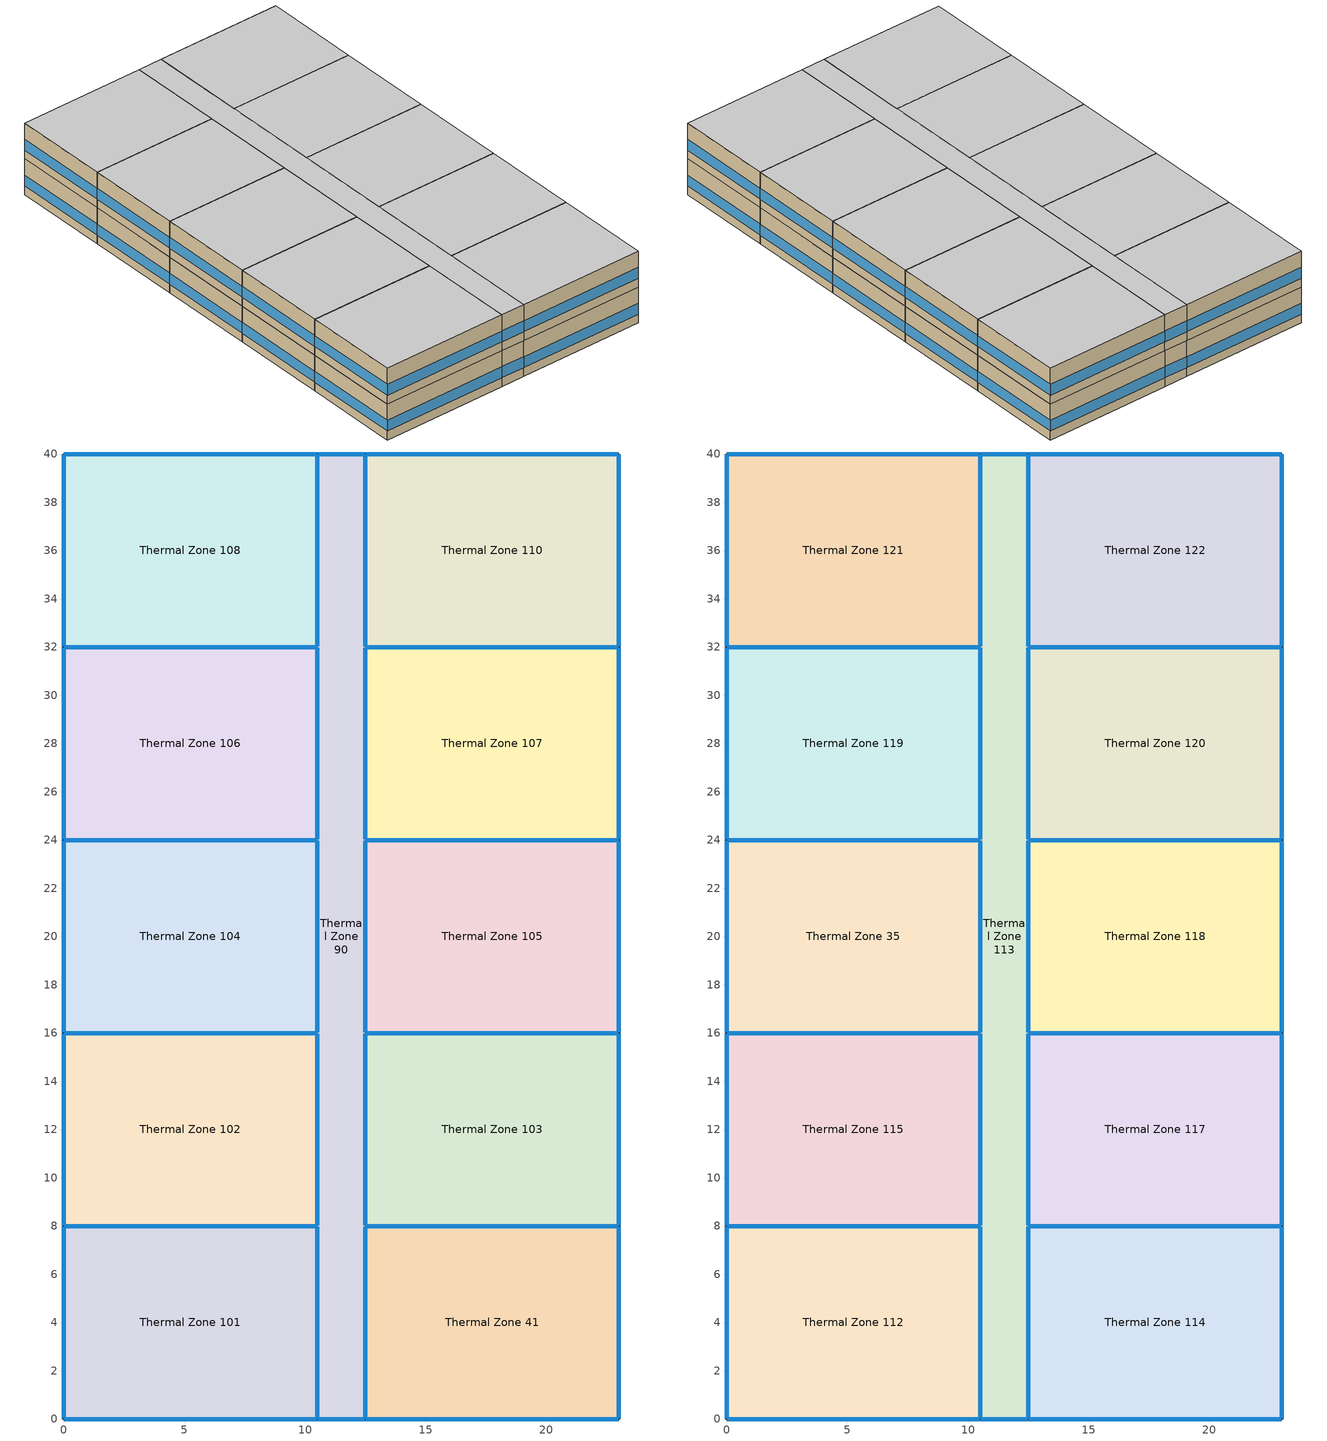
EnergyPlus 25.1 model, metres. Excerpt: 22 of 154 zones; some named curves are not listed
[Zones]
Thermal Zone 101
 floor to Thermal Zone 91 (Typical Interior Floor): 10.5,8 10.5,0 0,0 0,8 z24.4
 wall outside (Surface 595 c tbd): 0,0 10.5,0 z24.4:27.45
 wall outside (Surface 596 c tbd): 0,8 0,0 z24.4:27.45
 wall to Thermal Zone 90 (Typical Interior Wall): 10.5,0 10.5,8 z24.4:27.45
 wall to Thermal Zone 102 (Typical Interior Wall): 10.5,8 0,8 z24.4:27.45
 window inside (Typical Interior Window): 10.5,0.03 10.5,7.97 / 10.47,8 0.03,8 z25.16:26.08
 window (Customized Fenestration: u=3.08): 0.03,0 10.47,0 / 0,7.97 0,0.03 z25.16:26.08
Thermal Zone 102
 floor to Thermal Zone 94 (Typical Interior Floor): 10.5,16 10.5,8 0,8 0,16 z24.4
 wall outside (Surface 622 c tbd): 0,16 0,8 z24.4:27.45
 wall to Thermal Zone 90 (Typical Interior Wall): 10.5,8 10.5,16 z24.4:27.45
 wall to Thermal Zone 104 (Typical Interior Wall): 10.5,16 0,16 z24.4:27.45
 window inside (Typical Interior Window): 10.5,8.03 10.5,15.97 / 10.47,16 0.03,16 z25.16:26.08
 window (Customized Fenestration: u=3.08): 0,15.97 0,8.03 z25.16:26.08
Thermal Zone 103
 floor to Thermal Zone 28 (Typical Interior Floor): 23,16 23,8 12.5,8 12.5,16 z24.4
 wall outside (Surface 626 c tbd): 23,8 23,16 z24.4:27.45
 wall to Thermal Zone 41 (Typical Interior Wall): 12.5,8 23,8 z24.4:27.45
 wall to Thermal Zone 90 (Typical Interior Wall): 12.5,16 12.5,8 z24.4:27.45
 wall to Thermal Zone 105 (Typical Interior Wall): 23,16 12.5,16 z24.4:27.45
 window (Customized Fenestration: u=3.08): 23,8.03 23,15.97 z25.16:26.08
 window inside (Typical Interior Window): 12.53,8 22.97,8 / 12.5,15.97 12.5,8.03 / 22.97,16 12.53,16 z25.16:26.08
Thermal Zone 104
 floor to Thermal Zone 95 (Typical Interior Floor): 10.5,24 10.5,16 0,16 0,24 z24.4
 wall outside (Surface 634 c tbd): 0,24 0,16 z24.4:27.45
 wall to Thermal Zone 90 (Typical Interior Wall): 10.5,16 10.5,24 z24.4:27.45
 wall to Thermal Zone 106 (Typical Interior Wall): 10.5,24 0,24 z24.4:27.45
 window inside (Typical Interior Window): 10.5,16.03 10.5,23.97 / 10.47,24 0.03,24 z25.16:26.08
 window (Customized Fenestration: u=3.08): 0,23.97 0,16.03 z25.16:26.08
Thermal Zone 105
 floor to Thermal Zone 96 (Typical Interior Floor): 23,24 23,16 12.5,16 12.5,24 z24.4
 wall outside (Surface 638 c tbd): 23,16 23,24 z24.4:27.45
 wall to Thermal Zone 90 (Typical Interior Wall): 12.5,24 12.5,16 z24.4:27.45
 wall to Thermal Zone 107 (Typical Interior Wall): 23,24 12.5,24 z24.4:27.45
 window (Customized Fenestration: u=3.08): 23,16.03 23,23.97 z25.16:26.08
 window inside (Typical Interior Window): 12.5,23.97 12.5,16.03 / 22.97,24 12.53,24 z25.16:26.08
Thermal Zone 106
 floor to Thermal Zone 97 (Typical Interior Floor): 10.5,32 10.5,24 0,24 0,32 z24.4
 wall outside (Surface 646 c tbd): 0,32 0,24 z24.4:27.45
 wall to Thermal Zone 90 (Typical Interior Wall): 10.5,24 10.5,32 z24.4:27.45
 wall to Thermal Zone 108 (Typical Interior Wall): 10.5,32 0,32 z24.4:27.45
 window inside (Typical Interior Window): 10.5,24.03 10.5,31.97 / 10.47,32 0.03,32 z25.16:26.08
 window (Customized Fenestration: u=3.08): 0,31.97 0,24.03 z25.16:26.08
Thermal Zone 107
 floor to Thermal Zone 98 (Typical Interior Floor): 23,32 23,24 12.5,24 12.5,32 z24.4
 wall outside (Surface 650 c tbd): 23,24 23,32 z24.4:27.45
 wall to Thermal Zone 90 (Typical Interior Wall): 12.5,32 12.5,24 z24.4:27.45
 wall to Thermal Zone 110 (Typical Interior Wall): 23,32 12.5,32 z24.4:27.45
 window (Customized Fenestration: u=3.08): 23,24.03 23,31.97 z25.16:26.08
 window inside (Typical Interior Window): 12.5,31.97 12.5,24.03 / 22.97,32 12.53,32 z25.16:26.08
Thermal Zone 108
 floor to Thermal Zone 99 (Typical Interior Floor): 10.5,40 10.5,32 0,32 0,40 z24.4
 wall outside (Surface 656 c tbd): 0,40 0,32 z24.4:27.45
 wall outside (Surface 657 c tbd): 10.5,40 0,40 z24.4:27.45
 wall to Thermal Zone 90 (Typical Interior Wall): 10.5,32 10.5,40 z24.4:27.45
 window (Customized Fenestration: u=3.08): 0,39.97 0,32.03 / 10.47,40 0.03,40 z25.16:26.08
 window inside (Typical Interior Window): 10.5,32.03 10.5,39.97 z25.16:26.08
Thermal Zone 110
 floor to Thermal Zone 100 (Typical Interior Floor): 23,40 23,32 12.5,32 12.5,40 z24.4
 wall outside (Surface 663 c tbd): 23,40 12.5,40 z24.4:27.45
 wall outside (Surface 664 c tbd): 23,32 23,40 z24.4:27.45
 wall to Thermal Zone 90 (Typical Interior Wall): 12.5,40 12.5,32 z24.4:27.45
 window inside (Typical Interior Window): 12.5,39.97 12.5,32.03 z25.16:26.08
 window (Customized Fenestration: u=3.08): 22.97,40 12.53,40 / 23,32.03 23,39.97 z25.16:26.08
Thermal Zone 41
 floor to Thermal Zone 93 (Typical Interior Floor): 23,8 23,0 12.5,0 12.5,8 z24.4
 wall outside (Surface 614 c tbd): 23,0 23,8 z24.4:27.45
 wall outside (Surface 615 c tbd): 12.5,0 23,0 z24.4:27.45
 wall to Thermal Zone 90 (Typical Interior Wall): 12.5,8 12.5,0 z24.4:27.45
 window (Customized Fenestration: u=3.08): 23,0.03 23,7.97 / 12.53,0 22.97,0 z25.16:26.08
 window inside (Typical Interior Window): 12.5,7.97 12.5,0.03 z25.16:26.08
Thermal Zone 90
 floor to Thermal Zone 92 (Typical Interior Floor): 12.5,40 12.5,0 10.5,0 10.5,40 z24.4
 wall outside (Surface 600 c tbd): 10.5,0 12.5,0 z24.4:27.45
 wall outside (Surface 606 c tbd): 12.5,40 10.5,40 z24.4:27.45
 window (Customized Fenestration: u=3.08): 10.53,0 12.47,0 / 12.47,40 10.53,40 z25.16:26.1
Thermal Zone 112
 floor to Thermal Zone 101 (Typical Interior Floor): 10.5,8 10.5,0 0,0 0,8 z27.45
 wall outside (Surface 669 c tbd): 0,0 10.5,0 z27.45:30.5
 wall outside (Surface 670 c tbd): 0,8 0,0 z27.45:30.5
 wall to Thermal Zone 113 (Typical Interior Wall): 10.5,0 10.5,8 z27.45:30.5
 wall to Thermal Zone 115 (Typical Interior Wall): 10.5,8 0,8 z27.45:30.5
 window inside (Typical Interior Window): 10.5,0.03 10.5,7.97 / 10.47,8 0.03,8 z28.21:29.13
 window (Customized Fenestration: u=3.08): 0.03,0 10.47,0 / 0,7.97 0,0.03 z28.21:29.13
 ceiling to Thermal Zone 123 (Typical Interior Ceiling): 10.5,0 10.5,8 0,8 0,0 z30.5
Thermal Zone 113
 floor to Thermal Zone 90 (Typical Interior Floor): 12.5,40 12.5,0 10.5,0 10.5,40 z27.45
 wall outside (Surface 674 c tbd): 10.5,0 12.5,0 z27.45:30.5
 wall outside (Surface 680 c tbd): 12.5,40 10.5,40 z27.45:30.5
 wall to Thermal Zone 115 (Typical Interior Wall): 10.5,16 10.5,8 z27.45:30.5
 wall to Thermal Zone 35 (Typical Interior Wall): 10.5,24 10.5,16 z27.45:30.5
 wall to Thermal Zone 119 (Typical Interior Wall): 10.5,32 10.5,24 z27.45:30.5
 wall to Thermal Zone 121 (Typical Interior Wall): 10.5,40 10.5,32 z27.45:30.5
 wall to Thermal Zone 122 (Typical Interior Wall): 12.5,32 12.5,40 z27.45:30.5
 wall to Thermal Zone 120 (Typical Interior Wall): 12.5,24 12.5,32 z27.45:30.5
 wall to Thermal Zone 118 (Typical Interior Wall): 12.5,16 12.5,24 z27.45:30.5
 wall to Thermal Zone 117 (Typical Interior Wall): 12.5,8 12.5,16 z27.45:30.5
 wall to Thermal Zone 114 (Typical Interior Wall): 12.5,0 12.5,8 z27.45:30.5
 window (Customized Fenestration: u=3.08): 10.53,0 12.47,0 / 12.47,40 10.53,40 z28.21:29.15
 window inside (Typical Interior Window): 10.5,15.97 10.5,8.03 / 10.5,23.97 10.5,16.03 / 10.5,31.97 10.5,24.03 / 10.5,39.97 10.5,32.03 / 12.5,32.03 12.5,39.97 / 12.5,24.03 12.5,31.97 / 12.5,16.03 12.5,23.97 / 12.5,8.03 12.5,15.97 / 12.5,0.03 12.5,7.97 z28.21:29.13
 ceiling to Thermal Zone 124 (Typical Interior Ceiling): 12.5,0 12.5,40 10.5,40 10.5,0 z30.5
Thermal Zone 114
 floor to Thermal Zone 41 (Typical Interior Floor): 23,8 23,0 12.5,0 12.5,8 z27.45
 wall outside (Surface 688 c tbd): 23,0 23,8 z27.45:30.5
 wall outside (Surface 689 c tbd): 12.5,0 23,0 z27.45:30.5
 wall to Thermal Zone 117 (Typical Interior Wall): 23,8 12.5,8 z27.45:30.5
 window (Customized Fenestration: u=3.08): 23,0.03 23,7.97 / 12.53,0 22.97,0 z28.21:29.13
 window inside (Typical Interior Window): 22.97,8 12.53,8 z28.21:29.13
 ceiling to Thermal Zone 30 (Typical Interior Ceiling): 23,0 23,8 12.5,8 12.5,0 z30.5
Thermal Zone 115
 floor to Thermal Zone 102 (Typical Interior Floor): 10.5,16 10.5,8 0,8 0,16 z27.45
 wall outside (Surface 696 c tbd): 0,16 0,8 z27.45:30.5
 wall to Thermal Zone 35 (Typical Interior Wall): 10.5,16 0,16 z27.45:30.5
 window (Customized Fenestration: u=3.08): 0,15.97 0,8.03 z28.21:29.13
 window inside (Typical Interior Window): 10.47,16 0.03,16 z28.21:29.13
 ceiling to Thermal Zone 125 (Typical Interior Ceiling): 10.5,8 10.5,16 0,16 0,8 z30.5
Thermal Zone 117
 floor to Thermal Zone 103 (Typical Interior Floor): 23,16 23,8 12.5,8 12.5,16 z27.45
 wall outside (Surface 700 c tbd): 23,8 23,16 z27.45:30.5
 wall to Thermal Zone 118 (Typical Interior Wall): 23,16 12.5,16 z27.45:30.5
 window (Customized Fenestration: u=3.08): 23,8.03 23,15.97 z28.21:29.13
 window inside (Typical Interior Window): 22.97,16 12.53,16 z28.21:29.13
 ceiling to Thermal Zone 127 (Typical Interior Ceiling): 23,8 23,16 12.5,16 12.5,8 z30.5
Thermal Zone 118
 floor to Thermal Zone 105 (Typical Interior Floor): 23,24 23,16 12.5,16 12.5,24 z27.45
 wall outside (Surface 712 c tbd): 23,16 23,24 z27.45:30.5
 wall to Thermal Zone 120 (Typical Interior Wall): 23,24 12.5,24 z27.45:30.5
 window (Customized Fenestration: u=3.08): 23,16.03 23,23.97 z28.21:29.13
 window inside (Typical Interior Window): 22.97,24 12.53,24 z28.21:29.13
 ceiling to Thermal Zone 129 (Typical Interior Ceiling): 23,16 23,24 12.5,24 12.5,16 z30.5
Thermal Zone 119
 floor to Thermal Zone 106 (Typical Interior Floor): 10.5,32 10.5,24 0,24 0,32 z27.45
 wall outside (Surface 720 c tbd): 0,32 0,24 z27.45:30.5
 wall to Thermal Zone 35 (Typical Interior Wall): 0,24 10.5,24 z27.45:30.5
 wall to Thermal Zone 121 (Typical Interior Wall): 10.5,32 0,32 z27.45:30.5
 window inside (Typical Interior Window): 0.03,24 10.47,24 / 10.47,32 0.03,32 z28.21:29.13
 window (Customized Fenestration: u=3.08): 0,31.97 0,24.03 z28.21:29.13
 ceiling to Thermal Zone 111 (Typical Interior Ceiling): 10.5,24 10.5,32 0,32 0,24 z30.5
Thermal Zone 120
 floor to Thermal Zone 107 (Typical Interior Floor): 23,32 23,24 12.5,24 12.5,32 z27.45
 wall outside (Surface 724 c tbd): 23,24 23,32 z27.45:30.5
 wall to Thermal Zone 122 (Typical Interior Wall): 23,32 12.5,32 z27.45:30.5
 window (Customized Fenestration: u=3.08): 23,24.03 23,31.97 z28.21:29.13
 window inside (Typical Interior Window): 22.97,32 12.53,32 z28.21:29.13
 ceiling to Thermal Zone 130 (Typical Interior Ceiling): 23,24 23,32 12.5,32 12.5,24 z30.5
Thermal Zone 121
 floor to Thermal Zone 108 (Typical Interior Floor): 10.5,40 10.5,32 0,32 0,40 z27.45
 wall outside (Surface 730 c tbd): 0,40 0,32 z27.45:30.5
 wall outside (Surface 731 c tbd): 10.5,40 0,40 z27.45:30.5
 window (Customized Fenestration: u=3.08): 0,39.97 0,32.03 / 10.47,40 0.03,40 z28.21:29.13
 ceiling to Thermal Zone 131 (Typical Interior Ceiling): 10.5,32 10.5,40 0,40 0,32 z30.5
Thermal Zone 122
 floor to Thermal Zone 110 (Typical Interior Floor): 23,40 23,32 12.5,32 12.5,40 z27.45
 wall outside (Surface 737 c tbd): 23,40 12.5,40 z27.45:30.5
 wall outside (Surface 738 c tbd): 23,32 23,40 z27.45:30.5
 window (Customized Fenestration: u=3.08): 22.97,40 12.53,40 / 23,32.03 23,39.97 z28.21:29.13
 ceiling to Thermal Zone 132 (Typical Interior Ceiling): 23,32 23,40 12.5,40 12.5,32 z30.5
Thermal Zone 35
 floor to Thermal Zone 104 (Typical Interior Floor): 10.5,24 10.5,16 0,16 0,24 z27.45
 wall outside (Surface 708 c tbd): 0,24 0,16 z27.45:30.5
 window (Customized Fenestration: u=3.08): 0,23.97 0,16.03 z28.21:29.13
 ceiling to Thermal Zone 128 (Typical Interior Ceiling): 10.5,16 10.5,24 0,24 0,16 z30.5
[Building]
Building 1
[Site:Location]
Montreal-Trudeau Intl AP: Latitude {deg}=45.4706; Longitude {deg}=-73.7408; Time Zone {hr}=-5; Elevation {m}=36; Keep Site Location Information=No
[SizingPeriod:DesignDay] Month=7; Day of Month=21; Day Type=SummerDesignDay; Daily Dry-Bulb Temperature Range {deltaC}=9.3; Dry-Bulb Temperature Range Modifier Type=DefaultMultipliers; Barometric Pressure {Pa}=100893; Wind Speed {m/s}=4.9; Wind Direction {deg}=220; Rain Indicator=No; Snow Indicator=No; Daylight Saving Time Indicator=No; Solar Model Indicator=ASHRAETau; ASHRAE Clear Sky Optical Depth for Beam Irradiance (taub)=0.465; ASHRAE Clear Sky Optical Depth for Diffuse Irradiance (taud)=1.966; Begin Environment Reset Mode=FullResetAtBeginEnvironment
Name | Maximum Dry-Bulb Temperature {C} | Humidity Condition Type | Wetbulb or DewPoint at Maximum Dry-Bulb {C} | Enthalpy at Maximum Dry-Bulb {J/kg}
Montreal Int'l Ann Clg .4% Condns DB=>MWB | 30 | Wetbulb | 22.1
Montreal Int'l Ann Clg .4% Condns DP=>MDB | 26 | Dewpoint | 21.6
Montreal Int'l Ann Clg .4% Condns Enth=>MDB | 28.1 | Enthalpy |  | 69300
Montreal Int'l Ann Clg .4% Condns WB=>MDB | 28.1 | Wetbulb | 23.2
[Material] Thermal Absorptance=0.9
Name | Roughness | Thickness {m} | Conductivity {W/m-K} | Density {kg/m3} | Specific Heat {J/kg-K} | Solar Absorptance | Visible Absorptance
100mm Normalweight concrete floor | MediumRough | 0.1016 | 2.31045 | 2322 | 832.557 | 0.7 | 0.7
AQNC2024brick (fired clay) 1 | MediumRough | 0.1 | 1.43 | 2400 | 840 | 0.7 | 0.7
AQNC2024gypsum board | MediumRough | 0.1 | 0.159 | 800 | 1090 | 0.7 | 0.7
AQNC2024Stucco 25 mm | MediumRough | 0.025 | 0.159 | 800 | 1090 | 0.7 | 0.7
G01 13mm gypsum board | Smooth | 0.0127 | 0.160031 | 800.001 | 1090.73 | 0.7 | 0.5
G05 25mm wood 1 | MediumSmooth | 0.0254 | 0.15 | 608 | 1630 | 0.5 | 0.5
Surface 595 m tbd; Surface 615 m tbd; Surface 657 m tbd; Surface 663 m tbd; Surface 669 m tbd; Surface 689 m tbd; Surface 731 m tbd; Surface 737 m tbd | MediumRough | 0.1 | 0.10048 | 15 | 1500 | 0.7 | 0.7
Surface 596 m tbd; Surface 614 m tbd; Surface 656 m tbd; Surface 664 m tbd; Surface 670 m tbd; Surface 688 m tbd; Surface 730 m tbd; Surface 738 m tbd | MediumRough | 0.1 | 0.10229 | 15 | 1500 | 0.7 | 0.7
Surface 600 m tbd; Surface 606 m tbd; Surface 674 m tbd; Surface 680 m tbd | MediumRough | 0.1 | 0.109264 | 15 | 1500 | 0.7 | 0.7
Surface 622 m tbd; Surface 626 m tbd; Surface 634 m tbd; Surface 638 m tbd; Surface 646 m tbd; Surface 650 m tbd; Surface 696 m tbd; Surface 700 m tbd; Surface 708 m tbd; Surface 712 m tbd; Surface 720 m tbd; Surface 724 m tbd | MediumRough | 0.1 | 0.0982719 | 15 | 1500 | 0.7 | 0.7
[Material:NoMass]
CP02 CARPET PAD 1: Roughness=Smooth; Thermal Resistance {m2-K/W}=0.21648; Thermal Absorptance=0.9; Solar Absorptance=0.7; Visible Absorptance=0.8
[WindowMaterial:Glazing]
Clear 3mm 1: Optical Data Type=SpectralAverage; Thickness {m}=0.003; Solar Transmittance at Normal Incidence=0.837; Front Side Solar Reflectance at Normal Incidence=0.075; Back Side Solar Reflectance at Normal Incidence=0.075; Visible Transmittance at Normal Incidence=0.898; Front Side Visible Reflectance at Normal Incidence=0.081; Back Side Visible Reflectance at Normal Incidence=0.081; Infrared Transmittance at Normal Incidence=0; Front Side Infrared Hemispherical Emissivity=0.84; Back Side Infrared Hemispherical Emissivity=0.84; Conductivity {W/m-K}=0.9; Dirt Correction Factor for Solar and Visible Transmittance=1; Solar Diffusing=No
[WindowMaterial:SimpleGlazingSystem]
Fenestration U=3.08 0.66: U-Factor {W/m2-K}=3.08; Solar Heat Gain Coefficient=0.66; Visible Transmittance=0.21
[Construction]
Customized Fenestration: u=3.08: Fenestration U=3.08 0.66
Surface 595 c tbd: AQNC2024Stucco 25 mm, AQNC2024brick (fired clay) 1, Surface 595 m tbd, AQNC2024gypsum board
Surface 596 c tbd: AQNC2024Stucco 25 mm, AQNC2024brick (fired clay) 1, Surface 596 m tbd, AQNC2024gypsum board
Surface 600 c tbd: AQNC2024Stucco 25 mm, AQNC2024brick (fired clay) 1, Surface 600 m tbd, AQNC2024gypsum board
Surface 606 c tbd: AQNC2024Stucco 25 mm, AQNC2024brick (fired clay) 1, Surface 606 m tbd, AQNC2024gypsum board
Surface 614 c tbd: AQNC2024Stucco 25 mm, AQNC2024brick (fired clay) 1, Surface 614 m tbd, AQNC2024gypsum board
Surface 615 c tbd: AQNC2024Stucco 25 mm, AQNC2024brick (fired clay) 1, Surface 615 m tbd, AQNC2024gypsum board
Surface 622 c tbd: AQNC2024Stucco 25 mm, AQNC2024brick (fired clay) 1, Surface 622 m tbd, AQNC2024gypsum board
Surface 626 c tbd: AQNC2024Stucco 25 mm, AQNC2024brick (fired clay) 1, Surface 626 m tbd, AQNC2024gypsum board
Surface 634 c tbd: AQNC2024Stucco 25 mm, AQNC2024brick (fired clay) 1, Surface 634 m tbd, AQNC2024gypsum board
Surface 638 c tbd: AQNC2024Stucco 25 mm, AQNC2024brick (fired clay) 1, Surface 638 m tbd, AQNC2024gypsum board
Surface 646 c tbd: AQNC2024Stucco 25 mm, AQNC2024brick (fired clay) 1, Surface 646 m tbd, AQNC2024gypsum board
Surface 650 c tbd: AQNC2024Stucco 25 mm, AQNC2024brick (fired clay) 1, Surface 650 m tbd, AQNC2024gypsum board
Surface 656 c tbd: AQNC2024Stucco 25 mm, AQNC2024brick (fired clay) 1, Surface 656 m tbd, AQNC2024gypsum board
Surface 657 c tbd: AQNC2024Stucco 25 mm, AQNC2024brick (fired clay) 1, Surface 657 m tbd, AQNC2024gypsum board
Surface 663 c tbd: AQNC2024Stucco 25 mm, AQNC2024brick (fired clay) 1, Surface 663 m tbd, AQNC2024gypsum board
Surface 664 c tbd: AQNC2024Stucco 25 mm, AQNC2024brick (fired clay) 1, Surface 664 m tbd, AQNC2024gypsum board
Surface 669 c tbd: AQNC2024Stucco 25 mm, AQNC2024brick (fired clay) 1, Surface 669 m tbd, AQNC2024gypsum board
Surface 670 c tbd: AQNC2024Stucco 25 mm, AQNC2024brick (fired clay) 1, Surface 670 m tbd, AQNC2024gypsum board
Surface 674 c tbd: AQNC2024Stucco 25 mm, AQNC2024brick (fired clay) 1, Surface 674 m tbd, AQNC2024gypsum board
Surface 680 c tbd: AQNC2024Stucco 25 mm, AQNC2024brick (fired clay) 1, Surface 680 m tbd, AQNC2024gypsum board
Surface 688 c tbd: AQNC2024Stucco 25 mm, AQNC2024brick (fired clay) 1, Surface 688 m tbd, AQNC2024gypsum board
Surface 689 c tbd: AQNC2024Stucco 25 mm, AQNC2024brick (fired clay) 1, Surface 689 m tbd, AQNC2024gypsum board
Surface 696 c tbd: AQNC2024Stucco 25 mm, AQNC2024brick (fired clay) 1, Surface 696 m tbd, AQNC2024gypsum board
Surface 700 c tbd: AQNC2024Stucco 25 mm, AQNC2024brick (fired clay) 1, Surface 700 m tbd, AQNC2024gypsum board
Surface 708 c tbd: AQNC2024Stucco 25 mm, AQNC2024brick (fired clay) 1, Surface 708 m tbd, AQNC2024gypsum board
Surface 712 c tbd: AQNC2024Stucco 25 mm, AQNC2024brick (fired clay) 1, Surface 712 m tbd, AQNC2024gypsum board
Surface 720 c tbd: AQNC2024Stucco 25 mm, AQNC2024brick (fired clay) 1, Surface 720 m tbd, AQNC2024gypsum board
Surface 724 c tbd: AQNC2024Stucco 25 mm, AQNC2024brick (fired clay) 1, Surface 724 m tbd, AQNC2024gypsum board
Surface 730 c tbd: AQNC2024Stucco 25 mm, AQNC2024brick (fired clay) 1, Surface 730 m tbd, AQNC2024gypsum board
Surface 731 c tbd: AQNC2024Stucco 25 mm, AQNC2024brick (fired clay) 1, Surface 731 m tbd, AQNC2024gypsum board
Surface 737 c tbd: AQNC2024Stucco 25 mm, AQNC2024brick (fired clay) 1, Surface 737 m tbd, AQNC2024gypsum board
Surface 738 c tbd: AQNC2024Stucco 25 mm, AQNC2024brick (fired clay) 1, Surface 738 m tbd, AQNC2024gypsum board
Typical Interior Ceiling: CP02 CARPET PAD 1, 100mm Normalweight concrete floor
Typical Interior Floor: 100mm Normalweight concrete floor, CP02 CARPET PAD 1
Typical Interior Partition 4: G05 25mm wood 1
Typical Interior Wall: G01 13mm gypsum board, G01 13mm gypsum board
Typical Interior Window: Clear 3mm 1
[Zone] Multiplier=1; Part of Total Floor Area=Yes
Thermal Zone 101; Thermal Zone 102; Thermal Zone 103; Thermal Zone 104; Thermal Zone 105; Thermal Zone 106; Thermal Zone 107; Thermal Zone 108; Thermal Zone 110; Thermal Zone 112; Thermal Zone 113; Thermal Zone 114; Thermal Zone 115; Thermal Zone 117; Thermal Zone 118; Thermal Zone 119; Thermal Zone 120; Thermal Zone 121; Thermal Zone 122; Thermal Zone 35; Thermal Zone 41; Thermal Zone 90
[Space]
Name | Zone | Space Type
Space 901 | Thermal Zone 101 | MURB small 1
Space 904 | Thermal Zone 102 | MURB small 1
Space 905 | Thermal Zone 103 | MURB small 1
Space 906 | Thermal Zone 104 | MURB small 1
Space 907 | Thermal Zone 105 | MURB small 1
Space 908 | Thermal Zone 106 | MURB small 1
Space 909 | Thermal Zone 107 | MURB small 1
Space 910 | Thermal Zone 108 | MURB small 1
Space 911 | Thermal Zone 110 | MURB small 1
Space 1001 | Thermal Zone 112 | MURB small 1
Space 1002 | Thermal Zone 113 | MURB lobby
Space 1003 | Thermal Zone 114 | MURB small 1
Space 1004 | Thermal Zone 115 | MURB small 1
Space 1005 | Thermal Zone 117 | MURB small 1
Space 1007 | Thermal Zone 118 | MURB small 1
Space 1008 | Thermal Zone 119 | MURB small 1
Space 1009 | Thermal Zone 120 | MURB small 1
Space 1010 | Thermal Zone 121 | MURB small 1
Space 1011 | Thermal Zone 122 | MURB small 1
Space 1006 | Thermal Zone 35 | MURB small 1
Space 903 | Thermal Zone 41 | MURB small 1
Space 902 | Thermal Zone 90 | MURB lobby
[SpaceList]
MURB small 1: Space 1307, Space 505, Space 507, Space 1403, Space 1005, Space 308, Space 310, Space 811, Space 101, Space 601, Space 301, Space 206, Space 103, Space 309, Space 104, Space 105, Space 1404, Space 106, Space 509, Space 107, Space 307, Space 108, Space 211, Space 109, Space 1211, Space 110, Space 111, Space 504, Space 501, Space 1104, Space 201, Space 404, Space 203, Space 805, Space 204, Space 1103, Space 205, Space 208, Space 604, Space 510, Space 1006, Space 207, Space 209, Space 210, Space 606, Space 903, Space 511, Space 303, Space 1207, Space 304, Space 305, Space 1305, Space 306, Space 311, Space 401, Space 403, Space 405, Space 406, Space 407, Space 506, Space 603, Space 408, Space 409, Space 410, Space 503, Space 411, Space 1408, Space 1308, Space 508, Space 605, Space 607, Space 608, Space 609, Space 610, Space 611, Space 701, Space 703, Space 704, Space 705, Space 706, Space 1201, Space 707, Space 708, Space 709, Space 710, Space 801, Space 711, Space 803, Space 804, Space 806, Space 807, Space 808, Space 809, Space 810, Space 901, Space 904, Space 905, Space 906, Space 907, Space 908, Space 909, Space 910, Space 1306, Space 911, Space 1108, Space 1001, Space 1003, Space 1004, Space 1007, Space 1008, Space 1009, Space 1010, Space 1011, Space 1101, Space 1405, Space 1105, Space 1106, Space 1107, Space 1109, Space 1110, Space 1111, Space 1411, Space 1203, Space 1204, Space 1205, Space 1206, Space 1208, Space 1209, Space 1210, Space 1301, Space 1303, Space 1304, Space 1309, Space 1310, Space 1311, Space 1401, Space 1406, Space 1407, Space 1409, Space 1410
MURB lobby: Space 102, Space 602, Space 202, Space 302, Space 402, Space 502, Space 702, Space 902, Space 802, Space 1002, Space 1102, Space 1202, Space 1302, Space 1402
[InternalMass] Construction=Typical Interior Partition 4
Name | Zone or ZoneList | Space or SpaceList | Surface Area {m2}
Space 1005 Internal Mass 2 | Thermal Zone 117 | Space 1005 | 168
Space 1006 Internal Mass 2 | Thermal Zone 35 | Space 1006 | 168
Space 903 Internal Mass 2 | Thermal Zone 41 | Space 903 | 168
Space 901 Internal Mass 2 | Thermal Zone 101 | Space 901 | 168
Space 904 Internal Mass 2 | Thermal Zone 102 | Space 904 | 168
Space 905 Internal Mass 2 | Thermal Zone 103 | Space 905 | 168
Space 906 Internal Mass 2 | Thermal Zone 104 | Space 906 | 168
Space 907 Internal Mass 2 | Thermal Zone 105 | Space 907 | 168
Space 908 Internal Mass 2 | Thermal Zone 106 | Space 908 | 168
Space 909 Internal Mass 2 | Thermal Zone 107 | Space 909 | 168
Space 910 Internal Mass 2 | Thermal Zone 108 | Space 910 | 168
Space 911 Internal Mass 2 | Thermal Zone 110 | Space 911 | 168
Space 1001 Internal Mass 2 | Thermal Zone 112 | Space 1001 | 168
Space 1003 Internal Mass 2 | Thermal Zone 114 | Space 1003 | 168
Space 1004 Internal Mass 2 | Thermal Zone 115 | Space 1004 | 168
Space 1007 Internal Mass 2 | Thermal Zone 118 | Space 1007 | 168
Space 1008 Internal Mass 2 | Thermal Zone 119 | Space 1008 | 168
Space 1009 Internal Mass 2 | Thermal Zone 120 | Space 1009 | 168
Space 1010 Internal Mass 2 | Thermal Zone 121 | Space 1010 | 168
Space 1011 Internal Mass 2 | Thermal Zone 122 | Space 1011 | 168
Space 902 Internal Mass 1 | Thermal Zone 90 | Space 902 | 160
Space 1002 Internal Mass 1 | Thermal Zone 113 | Space 1002 | 160
[Lights]
Lights 1: Zone or ZoneList or Space or SpaceList=MURB small 1; Schedule=Eclairageint; Design Level Calculation Method=LightingLevel; Lighting Level {W}=241.35; Fraction Radiant=0.4; Fraction Visible=0.2; Fraction Replaceable=1
[People]
People 3: Zone or ZoneList or Space or SpaceList=MURB small 1; Number of People Schedule=MidriseApartment Apartment Occ 3; Number of People Calculation Method=People/Area; People per Floor Area {person/m2}=0.0283091; Fraction Radiant=0.3; Activity Level Schedule=MidriseApartment Activity 3
[ElectricEquipment] Zone or ZoneList or Space or SpaceList=MURB small 1; Design Level Calculation Method=EquipmentLevel
Name | Schedule | Design Level {W} | Fraction Radiant | Fraction Latent | Fraction Lost
Electric Equipment 1 -10.0 percent reduction | Autres | 814 | 0.2
Electric Equipment 3 -10.0 percent reduction | Chaufeau | 1035.76 | 0 | 0.1 | 0.9
Electric Equipment 4 -10.0 percent reduction | Congelateur | 19.195 | 0 | 0.1 | 0.9
Electric Equipment 5 -10.0 percent reduction | Fourcuisiniere | 344.3 | 0.2 | 0.1 | 0.1
Electric Equipment 6 -10.0 percent reduction | Laveuse | 30.602 | 0.2 | 0 | 0.1
Electric Equipment 7 -10.0 percent reduction | Lavevaisselle | 33.649 | 0.1 | 0.1 | 0.8
Electric Equipment 8 -10.0 percent reduction | Refrigerateur | 128.458 | 0 | 0.1 | 0.9
Electric Equipment 9 -10.0 percent reduction | Secheuse | 304.37 | 0.2 | 0 | 0.8
[ZoneInfiltration:DesignFlowRate] Design Flow Rate Calculation Method=Flow/ExteriorArea; Flow Rate per Exterior Surface Area {m3/s-m2}=0.000619923; Constant Term Coefficient=0.0697; Temperature Term Coefficient=0.0059; Velocity Term Coefficient=0; Velocity Squared Term Coefficient=0.0216; Density Basis=Outdoor
Name | Zone or ZoneList or Space or SpaceList | Schedule
Space 901 HVAC Off Infiltration | Space 901 | Infiltration HVAC Off Schedule
Space 901 HVAC On Infiltration | Space 901 | Infiltration HVAC On Schedule
Space 904 HVAC Off Infiltration | Space 904 | Infiltration HVAC Off Schedule
Space 904 HVAC On Infiltration | Space 904 | Infiltration HVAC On Schedule
Space 905 HVAC Off Infiltration | Space 905 | Infiltration HVAC Off Schedule
Space 905 HVAC On Infiltration | Space 905 | Infiltration HVAC On Schedule
Space 906 HVAC Off Infiltration | Space 906 | Infiltration HVAC Off Schedule
Space 906 HVAC On Infiltration | Space 906 | Infiltration HVAC On Schedule
Space 907 HVAC Off Infiltration | Space 907 | Infiltration HVAC Off Schedule
Space 907 HVAC On Infiltration | Space 907 | Infiltration HVAC On Schedule
Space 908 HVAC Off Infiltration | Space 908 | Infiltration HVAC Off Schedule
Space 908 HVAC On Infiltration | Space 908 | Infiltration HVAC On Schedule
Space 909 HVAC Off Infiltration | Space 909 | Infiltration HVAC Off Schedule
Space 909 HVAC On Infiltration | Space 909 | Infiltration HVAC On Schedule
Space 910 HVAC Off Infiltration | Space 910 | Infiltration HVAC Off Schedule
Space 910 HVAC On Infiltration | Space 910 | Infiltration HVAC On Schedule
Space 911 HVAC Off Infiltration | Space 911 | Infiltration HVAC Off Schedule
Space 911 HVAC On Infiltration | Space 911 | Infiltration HVAC On Schedule
Space 1001 HVAC Off Infiltration | Space 1001 | Infiltration HVAC Off Schedule
Space 1001 HVAC On Infiltration | Space 1001 | Infiltration HVAC On Schedule
Space 1002 HVAC Off Infiltration | Space 1002 | Infiltration HVAC Off Schedule
Space 1002 HVAC On Infiltration | Space 1002 | Infiltration HVAC On Schedule
Space 1003 HVAC Off Infiltration | Space 1003 | Infiltration HVAC Off Schedule
Space 1003 HVAC On Infiltration | Space 1003 | Infiltration HVAC On Schedule
Space 1004 HVAC Off Infiltration | Space 1004 | Infiltration HVAC Off Schedule
Space 1004 HVAC On Infiltration | Space 1004 | Infiltration HVAC On Schedule
Space 1005 HVAC Off Infiltration | Space 1005 | Infiltration HVAC Off Schedule
Space 1005 HVAC On Infiltration | Space 1005 | Infiltration HVAC On Schedule
Space 1007 HVAC Off Infiltration | Space 1007 | Infiltration HVAC Off Schedule
Space 1007 HVAC On Infiltration | Space 1007 | Infiltration HVAC On Schedule
Space 1008 HVAC Off Infiltration | Space 1008 | Infiltration HVAC Off Schedule
Space 1008 HVAC On Infiltration | Space 1008 | Infiltration HVAC On Schedule
Space 1009 HVAC Off Infiltration | Space 1009 | Infiltration HVAC Off Schedule
Space 1009 HVAC On Infiltration | Space 1009 | Infiltration HVAC On Schedule
Space 1010 HVAC Off Infiltration | Space 1010 | Infiltration HVAC Off Schedule
Space 1010 HVAC On Infiltration | Space 1010 | Infiltration HVAC On Schedule
Space 1011 HVAC Off Infiltration | Space 1011 | Infiltration HVAC Off Schedule
Space 1011 HVAC On Infiltration | Space 1011 | Infiltration HVAC On Schedule
Space 1006 HVAC Off Infiltration | Space 1006 | Infiltration HVAC Off Schedule
Space 1006 HVAC On Infiltration | Space 1006 | Infiltration HVAC On Schedule
Space 903 HVAC Off Infiltration | Space 903 | Infiltration HVAC Off Schedule
Space 903 HVAC On Infiltration | Space 903 | Infiltration HVAC On Schedule
Space 902 HVAC Off Infiltration | Space 902 | Infiltration HVAC Off Schedule
Space 902 HVAC On Infiltration | Space 902 | Infiltration HVAC On Schedule
[ZoneControl:Thermostat] Temperature Difference Between Cutout And Setpoint {deltaC}=0
Name | Zone or ZoneList | Control Type Schedule | Control 1
Thermal Zone 101 Thermostat | Thermal Zone 101 | Thermal Zone 101 Thermostat Schedule | Thermostat Setpoint Dual Setpoint 130
Thermal Zone 102 Thermostat | Thermal Zone 102 | Thermal Zone 102 Thermostat Schedule | Thermostat Setpoint Dual Setpoint 150
Thermal Zone 103 Thermostat | Thermal Zone 103 | Thermal Zone 103 Thermostat Schedule | Thermostat Setpoint Dual Setpoint 151
Thermal Zone 104 Thermostat | Thermal Zone 104 | Thermal Zone 104 Thermostat Schedule | Thermostat Setpoint Dual Setpoint 122
Thermal Zone 105 Thermostat | Thermal Zone 105 | Thermal Zone 105 Thermostat Schedule | Thermostat Setpoint Dual Setpoint 123
Thermal Zone 106 Thermostat | Thermal Zone 106 | Thermal Zone 106 Thermostat Schedule | Thermostat Setpoint Dual Setpoint 132
Thermal Zone 107 Thermostat | Thermal Zone 107 | Thermal Zone 107 Thermostat Schedule | Thermostat Setpoint Dual Setpoint 133
Thermal Zone 108 Thermostat | Thermal Zone 108 | Thermal Zone 108 Thermostat Schedule | Thermostat Setpoint Dual Setpoint 156
Thermal Zone 110 Thermostat | Thermal Zone 110 | Thermal Zone 110 Thermostat Schedule | Thermostat Setpoint Dual Setpoint 157
Thermal Zone 112 Thermostat | Thermal Zone 112 | Thermal Zone 112 Thermostat Schedule | Thermostat Setpoint Dual Setpoint 154
Thermal Zone 113 Thermostat | Thermal Zone 113 | Thermal Zone 113 Thermostat Schedule | Thermostat Setpoint Dual Setpoint 155
Thermal Zone 114 Thermostat | Thermal Zone 114 | Thermal Zone 114 Thermostat Schedule | Thermostat Setpoint Dual Setpoint 180
Thermal Zone 115 Thermostat | Thermal Zone 115 | Thermal Zone 115 Thermostat Schedule | Thermostat Setpoint Dual Setpoint 168
Thermal Zone 117 Thermostat | Thermal Zone 117 | Thermal Zone 117 Thermostat Schedule | Thermostat Setpoint Dual Setpoint 163
Thermal Zone 118 Thermostat | Thermal Zone 118 | Thermal Zone 118 Thermostat Schedule | Thermostat Setpoint Dual Setpoint 189
Thermal Zone 119 Thermostat | Thermal Zone 119 | Thermal Zone 119 Thermostat Schedule | Thermostat Setpoint Dual Setpoint 159
Thermal Zone 120 Thermostat | Thermal Zone 120 | Thermal Zone 120 Thermostat Schedule | Thermostat Setpoint Dual Setpoint 166
Thermal Zone 121 Thermostat | Thermal Zone 121 | Thermal Zone 121 Thermostat Schedule | Thermostat Setpoint Dual Setpoint 177
Thermal Zone 122 Thermostat | Thermal Zone 122 | Thermal Zone 122 Thermostat Schedule | Thermostat Setpoint Dual Setpoint 181
Thermal Zone 35 Thermostat | Thermal Zone 35 | Thermal Zone 35 Thermostat Schedule | Thermostat Setpoint Dual Setpoint 77
Thermal Zone 41 Thermostat | Thermal Zone 41 | Thermal Zone 41 Thermostat Schedule | Thermostat Setpoint Dual Setpoint 100
Thermal Zone 90 Thermostat | Thermal Zone 90 | Thermal Zone 90 Thermostat Schedule | Thermostat Setpoint Dual Setpoint 148
[ThermostatSetpoint:DualSetpoint] Heating Setpoint Temperature Schedule=NECB-G-Thermostat Setpoint-Heating 1 adjusted by -1 F; Cooling Setpoint Temperature Schedule=NECB-G-Thermostat Setpoint-Cooling 1 adjusted by 0 F
Thermostat Setpoint Dual Setpoint 130; Thermostat Setpoint Dual Setpoint 150; Thermostat Setpoint Dual Setpoint 151; Thermostat Setpoint Dual Setpoint 122; Thermostat Setpoint Dual Setpoint 123; Thermostat Setpoint Dual Setpoint 132; Thermostat Setpoint Dual Setpoint 133; Thermostat Setpoint Dual Setpoint 156; Thermostat Setpoint Dual Setpoint 157; Thermostat Setpoint Dual Setpoint 154; Thermostat Setpoint Dual Setpoint 155; Thermostat Setpoint Dual Setpoint 180; Thermostat Setpoint Dual Setpoint 168; Thermostat Setpoint Dual Setpoint 163; Thermostat Setpoint Dual Setpoint 189; Thermostat Setpoint Dual Setpoint 159; Thermostat Setpoint Dual Setpoint 166; Thermostat Setpoint Dual Setpoint 177; Thermostat Setpoint Dual Setpoint 181; Thermostat Setpoint Dual Setpoint 77; Thermostat Setpoint Dual Setpoint 100; Thermostat Setpoint Dual Setpoint 148
[Coil:Heating:Electric] Availability Schedule=Always On Discrete hvac_library; Efficiency=1; Nominal Capacity {W}=1e-05
Cycling PTAC Elec Htg Coil 132; Cycling PTAC Elec Htg Coil 136; Cycling PTAC Elec Htg Coil 125; Cycling PTAC Elec Htg Coil 120; Cycling PTAC Elec Htg Coil 119; Cycling PTAC Elec Htg Coil 131; Cycling PTAC Elec Htg Coil 137; Cycling PTAC Elec Htg Coil 116; Cycling PTAC Elec Htg Coil 113; Cycling PTAC Elec Htg Coil 3; Cycling PTAC Elec Htg Coil 134; Cycling PTAC Elec Htg Coil 130; Cycling PTAC Elec Htg Coil 133; Cycling PTAC Elec Htg Coil 138; Cycling PTAC Elec Htg Coil 139; Cycling PTAC Elec Htg Coil 115; Cycling PTAC Elec Htg Coil 140; Cycling PTAC Elec Htg Coil 141; Cycling PTAC Elec Htg Coil 122; Cycling PTAC Elec Htg Coil 117; Cycling PTAC Elec Htg Coil 25; Cycling PTAC Elec Htg Coil 126; Cycling PTAC Elec Htg Coil 142; Cycling PTAC Elec Htg Coil 143; Cycling PTAC Elec Htg Coil 124; Cycling PTAC Elec Htg Coil 127; Cycling PTAC Elec Htg Coil 128; Cycling PTAC Elec Htg Coil 146; Cycling PTAC Elec Htg Coil 145; Cycling PTAC Elec Htg Coil 147; Cycling PTAC Elec Htg Coil 148; Cycling PTAC Elec Htg Coil 28; Cycling PTAC Elec Htg Coil 149; Cycling PTAC Elec Htg Coil 151; Cycling PTAC Elec Htg Coil 153; Cycling PTAC Elec Htg Coil 150; Cycling PTAC Elec Htg Coil 152; Cycling PTAC Elec Htg Coil 10; Cycling PTAC Elec Htg Coil 6; Cycling PTAC Elec Htg Coil 24; Cycling PTAC Elec Htg Coil 11; Cycling PTAC Elec Htg Coil 9; Cycling PTAC Elec Htg Coil 31; Cycling PTAC Elec Htg Coil 29; Cycling PTAC Elec Htg Coil 14; Cycling PTAC Elec Htg Coil 22; Cycling PTAC Elec Htg Coil 4; Cycling PTAC Elec Htg Coil 30; Cycling PTAC Elec Htg Coil 26; Cycling PTAC Elec Htg Coil 13; Cycling PTAC Elec Htg Coil 23; Cycling PTAC Elec Htg Coil 15; Cycling PTAC Elec Htg Coil 8; Cycling PTAC Elec Htg Coil 7; Cycling PTAC Elec Htg Coil 17; Cycling PTAC Elec Htg Coil 5; Cycling PTAC Elec Htg Coil 35; Cycling PTAC Elec Htg Coil 37; Cycling PTAC Elec Htg Coil 32; Cycling PTAC Elec Htg Coil 36; Cycling PTAC Elec Htg Coil 34; Cycling PTAC Elec Htg Coil 33; Cycling PTAC Elec Htg Coil 61; Cycling PTAC Elec Htg Coil 12; Cycling PTAC Elec Htg Coil 56; Cycling PTAC Elec Htg Coil 55; Cycling PTAC Elec Htg Coil 65; Cycling PTAC Elec Htg Coil 53; Cycling PTAC Elec Htg Coil 43; Cycling PTAC Elec Htg Coil 57; Cycling PTAC Elec Htg Coil 67; Cycling PTAC Elec Htg Coil 68; Cycling PTAC Elec Htg Coil 62; Cycling PTAC Elec Htg Coil 63; Cycling PTAC Elec Htg Coil 21; Cycling PTAC Elec Htg Coil 50; Cycling PTAC Elec Htg Coil 51; Cycling PTAC Elec Htg Coil 60; Cycling PTAC Elec Htg Coil 44; Cycling PTAC Elec Htg Coil 59; Cycling PTAC Elec Htg Coil 47; Cycling PTAC Elec Htg Coil 54; Cycling PTAC Elec Htg Coil 69; Cycling PTAC Elec Htg Coil 38; Cycling PTAC Elec Htg Coil 39; Cycling PTAC Elec Htg Coil 18; Cycling PTAC Elec Htg Coil 66; Cycling PTAC Elec Htg Coil 52; Cycling PTAC Elec Htg Coil 64; Cycling PTAC Elec Htg Coil 40; Cycling PTAC Elec Htg Coil 41; Cycling PTAC Elec Htg Coil 42; Cycling PTAC Elec Htg Coil 45; Cycling PTAC Elec Htg Coil 46; Cycling PTAC Elec Htg Coil 48; Cycling PTAC Elec Htg Coil 49; Cycling PTAC Elec Htg Coil 19; Cycling PTAC Elec Htg Coil 58; Cycling PTAC Elec Htg Coil 71; Cycling PTAC Elec Htg Coil 70; Cycling PTAC Elec Htg Coil 72; Cycling PTAC Elec Htg Coil 74; Cycling PTAC Elec Htg Coil 73; Cycling PTAC Elec Htg Coil 75; Cycling PTAC Elec Htg Coil 99; Cycling PTAC Elec Htg Coil 81; Cycling PTAC Elec Htg Coil 79; Cycling PTAC Elec Htg Coil 1; Cycling PTAC Elec Htg Coil 91; Cycling PTAC Elec Htg Coil 100; Cycling PTAC Elec Htg Coil 94; Cycling PTAC Elec Htg Coil 101; Cycling PTAC Elec Htg Coil 102; Cycling PTAC Elec Htg Coil 80; Cycling PTAC Elec Htg Coil 92; Cycling PTAC Elec Htg Coil 89; Cycling PTAC Elec Htg Coil 104; Cycling PTAC Elec Htg Coil 90; Cycling PTAC Elec Htg Coil 16; Cycling PTAC Elec Htg Coil 103; Cycling PTAC Elec Htg Coil 95; Cycling PTAC Elec Htg Coil 76; Cycling PTAC Elec Htg Coil 93; Cycling PTAC Elec Htg Coil 86; Cycling PTAC Elec Htg Coil 96; Cycling PTAC Elec Htg Coil 82; Cycling PTAC Elec Htg Coil 83; Cycling PTAC Elec Htg Coil 84; Cycling PTAC Elec Htg Coil 97
[Coil:Cooling:DX:SingleSpeed] Availability Schedule=Always On Discrete hvac_library; Gross Rated Total Cooling Capacity {W}=Autosize; Gross Rated Sensible Heat Ratio=Autosize; Gross Rated Cooling COP {W/W}=3; Rated Air Flow Rate {m3/s}=Autosize; Rated Evaporator Fan Power Per Volume Flow Rate 2017 {W/(m3/s)}=773.3; Rated Evaporator Fan Power Per Volume Flow Rate 2023 {W/(m3/s)}=934.4; Total Cooling Capacity Function of Temperature Curve=Curve Biquadratic 29; Total Cooling Capacity Function of Flow Fraction Curve=Curve Quadratic 35; Energy Input Ratio Function of Temperature Curve=Curve Biquadratic 30; Energy Input Ratio Function of Flow Fraction Curve=Curve Quadratic 36; Part Load Fraction Correlation Curve=Curve Quadratic 37; Minimum Outdoor Dry-Bulb Temperature for Compressor Operation {C}=-25; Nominal Time for Condensate Removal to Begin {s}=0; Ratio of Initial Moisture Evaporation Rate and Steady State Latent Capacity=0; Maximum Cycling Rate {cycles/hr}=0; Latent Capacity Time Constant {s}=0; Condenser Type=AirCooled; Evaporative Condenser Effectiveness=0; Evaporative Condenser Air Flow Rate {m3/s}=Autosize; Evaporative Condenser Pump Rated Power Consumption {W}=Autosize; Crankcase Heater Capacity {W}=0; Maximum Outdoor Dry-Bulb Temperature for Crankcase Heater Operation {C}=0; Basin Heater Capacity {W/K}=0; Basin Heater Setpoint Temperature {C}=10
Cycling Elec PTAC 1 Spd DX Clg Coil; Cycling Elec PTAC 1 Spd DX Clg Coil 20; Cycling Elec PTAC 1 Spd DX Clg Coil 98; Cycling Elec PTAC 1 Spd DX Clg Coil 85; Cycling Elec PTAC 1 Spd DX Clg Coil 105; Cycling Elec PTAC 1 Spd DX Clg Coil 106; Cycling Elec PTAC 1 Spd DX Clg Coil 77; Cycling Elec PTAC 1 Spd DX Clg Coil 78; Cycling Elec PTAC 1 Spd DX Clg Coil 87; Cycling Elec PTAC 1 Spd DX Clg Coil 88; Cycling Elec PTAC 1 Spd DX Clg Coil 111; Cycling Elec PTAC 1 Spd DX Clg Coil 107; Cycling Elec PTAC 1 Spd DX Clg Coil 27; Cycling Elec PTAC 1 Spd DX Clg Coil 112; Cycling Elec PTAC 1 Spd DX Clg Coil 108; Cycling Elec PTAC 1 Spd DX Clg Coil 109; Cycling Elec PTAC 1 Spd DX Clg Coil 110; Cycling Elec PTAC 1 Spd DX Clg Coil 135; Cycling Elec PTAC 1 Spd DX Clg Coil 123; Cycling Elec PTAC 1 Spd DX Clg Coil 129; Cycling Elec PTAC 1 Spd DX Clg Coil 118; Cycling Elec PTAC 1 Spd DX Clg Coil 144; Cycling Elec PTAC 1 Spd DX Clg Coil 114; Cycling Elec PTAC 1 Spd DX Clg Coil 2; Cycling Elec PTAC 1 Spd DX Clg Coil 121; Cycling Elec PTAC 1 Spd DX Clg Coil 132; Cycling Elec PTAC 1 Spd DX Clg Coil 136; Cycling Elec PTAC 1 Spd DX Clg Coil 125; Cycling Elec PTAC 1 Spd DX Clg Coil 120; Cycling Elec PTAC 1 Spd DX Clg Coil 119; Cycling Elec PTAC 1 Spd DX Clg Coil 131; Cycling Elec PTAC 1 Spd DX Clg Coil 137; Cycling Elec PTAC 1 Spd DX Clg Coil 116; Cycling Elec PTAC 1 Spd DX Clg Coil 113; Cycling Elec PTAC 1 Spd DX Clg Coil 3; Cycling Elec PTAC 1 Spd DX Clg Coil 134; Cycling Elec PTAC 1 Spd DX Clg Coil 130; Cycling Elec PTAC 1 Spd DX Clg Coil 133; Cycling Elec PTAC 1 Spd DX Clg Coil 138; Cycling Elec PTAC 1 Spd DX Clg Coil 139; Cycling Elec PTAC 1 Spd DX Clg Coil 115; Cycling Elec PTAC 1 Spd DX Clg Coil 140; Cycling Elec PTAC 1 Spd DX Clg Coil 141; Cycling Elec PTAC 1 Spd DX Clg Coil 122; Cycling Elec PTAC 1 Spd DX Clg Coil 117; Cycling Elec PTAC 1 Spd DX Clg Coil 25; Cycling Elec PTAC 1 Spd DX Clg Coil 126; Cycling Elec PTAC 1 Spd DX Clg Coil 142; Cycling Elec PTAC 1 Spd DX Clg Coil 143; Cycling Elec PTAC 1 Spd DX Clg Coil 124; Cycling Elec PTAC 1 Spd DX Clg Coil 127; Cycling Elec PTAC 1 Spd DX Clg Coil 128; Cycling Elec PTAC 1 Spd DX Clg Coil 146; Cycling Elec PTAC 1 Spd DX Clg Coil 145; Cycling Elec PTAC 1 Spd DX Clg Coil 147; Cycling Elec PTAC 1 Spd DX Clg Coil 148
[Zone equipment]
Thermal Zone 101: Elec Baseboard 85, Cycling PTAC DX Clg Elec Htg 85
Thermal Zone 102: Elec Baseboard 105, Cycling PTAC DX Clg Elec Htg 105
Thermal Zone 103: Elec Baseboard 106, Cycling PTAC DX Clg Elec Htg 106
Thermal Zone 104: Elec Baseboard 77, Cycling PTAC DX Clg Elec Htg 77
Thermal Zone 105: Elec Baseboard 78, Cycling PTAC DX Clg Elec Htg 78
Thermal Zone 106: Elec Baseboard 87, Cycling PTAC DX Clg Elec Htg 87
Thermal Zone 107: Elec Baseboard 88, Cycling PTAC DX Clg Elec Htg 88
Thermal Zone 108: Elec Baseboard 111, Cycling PTAC DX Clg Elec Htg 111
Thermal Zone 110: Elec Baseboard 112, Cycling PTAC DX Clg Elec Htg 112
Thermal Zone 112: Elec Baseboard 109, Cycling PTAC DX Clg Elec Htg 109
Thermal Zone 113: Elec Baseboard 110, Cycling PTAC DX Clg Elec Htg 110
Thermal Zone 114: Elec Baseboard 135, Cycling PTAC DX Clg Elec Htg 135
Thermal Zone 115: Elec Baseboard 123, Cycling PTAC DX Clg Elec Htg 123
Thermal Zone 117: Elec Baseboard 118, Cycling PTAC DX Clg Elec Htg 118
Thermal Zone 118: Elec Baseboard 144, Cycling PTAC DX Clg Elec Htg 144
Thermal Zone 119: Elec Baseboard 114, Cycling PTAC DX Clg Elec Htg 114
Thermal Zone 120: Elec Baseboard 121, Cycling PTAC DX Clg Elec Htg 121
Thermal Zone 121: Elec Baseboard 132, Cycling PTAC DX Clg Elec Htg 132
Thermal Zone 122: Elec Baseboard 136, Cycling PTAC DX Clg Elec Htg 136
Thermal Zone 35: Elec Baseboard 32, Cycling PTAC DX Clg Elec Htg 32
Thermal Zone 41: Elec Baseboard 55, Cycling PTAC DX Clg Elec Htg 55
Thermal Zone 90: Elec Baseboard 103, Cycling PTAC DX Clg Elec Htg 103
[Sizing:Zone] Zone Cooling Design Supply Air Temperature Input Method=SupplyAirTemperature; Zone Cooling Design Supply Air Temperature {C}=14; Zone Cooling Design Supply Air Temperature Difference {deltaC}=11.11; Zone Heating Design Supply Air Temperature Input Method=SupplyAirTemperature; Zone Heating Design Supply Air Temperature {C}=40; Zone Heating Design Supply Air Temperature Difference {deltaC}=11.11; Zone Cooling Design Supply Air Humidity Ratio {kgWater/kgDryAir}=0.0085; Zone Heating Design Supply Air Humidity Ratio {kgWater/kgDryAir}=0.008; Cooling Design Air Flow Method=DesignDay; Cooling Design Air Flow Rate {m3/s}=0; Cooling Minimum Air Flow per Zone Floor Area {m3/s-m2}=0.000762; Cooling Minimum Air Flow {m3/s}=0; Cooling Minimum Air Flow Fraction=0; Heating Design Air Flow Method=DesignDay; Heating Design Air Flow Rate {m3/s}=0; Heating Maximum Air Flow per Zone Floor Area {m3/s-m2}=0.002032; Heating Maximum Air Flow {m3/s}=0.141576; Heating Maximum Air Flow Fraction=0.3; Account for Dedicated Outdoor Air System=No; Zone Load Sizing Method=Sensible Load Only No Latent Load; Zone Latent Cooling Design Supply Air Humidity Ratio Input Method=HumidityRatioDifference; Zone Cooling Design Supply Air Humidity Ratio Difference {kgWater/kgDryAir}=0.005; Zone Latent Heating Design Supply Air Humidity Ratio Input Method=HumidityRatioDifference; Zone Humidification Design Supply Air Humidity Ratio Difference {kgWater/kgDryAir}=0.005; Type of Space Sum to Use=Coincident
Name | Design Specification Outdoor Air Object
Thermal Zone 101 | Thermal Zone 101 Zero air DSOA
Thermal Zone 102 | Thermal Zone 102 Zero air DSOA
Thermal Zone 103 | Thermal Zone 103 Zero air DSOA
Thermal Zone 104 | Thermal Zone 104 Zero air DSOA
Thermal Zone 105 | Thermal Zone 105 Zero air DSOA
Thermal Zone 106 | Thermal Zone 106 Zero air DSOA
Thermal Zone 107 | Thermal Zone 107 Zero air DSOA
Thermal Zone 108 | Thermal Zone 108 Zero air DSOA
Thermal Zone 110 | Thermal Zone 110 Zero air DSOA
Thermal Zone 112 | Thermal Zone 112 Zero air DSOA
Thermal Zone 113 | Thermal Zone 113 Zero air DSOA
Thermal Zone 114 | Thermal Zone 114 Zero air DSOA
Thermal Zone 115 | Thermal Zone 115 Zero air DSOA
Thermal Zone 117 | Thermal Zone 117 Zero air DSOA
Thermal Zone 118 | Thermal Zone 118 Zero air DSOA
Thermal Zone 119 | Thermal Zone 119 Zero air DSOA
Thermal Zone 120 | Thermal Zone 120 Zero air DSOA
Thermal Zone 121 | Thermal Zone 121 Zero air DSOA
Thermal Zone 122 | Thermal Zone 122 Zero air DSOA
Thermal Zone 35 | Thermal Zone 35 Zero air DSOA
Thermal Zone 41 | Thermal Zone 41 Zero air DSOA
Thermal Zone 90 | Thermal Zone 90 Zero air DSOA
[DesignSpecification:OutdoorAir] Outdoor Air Method=Sum; Outdoor Air Flow per Person {m3/s-person}=0; Outdoor Air Flow per Zone Floor Area {m3/s-m2}=0; Outdoor Air Flow per Zone {m3/s}=0; Outdoor Air Flow Air Changes per Hour {1/hr}=0
Thermal Zone 101 Zero air DSOA; Thermal Zone 102 Zero air DSOA; Thermal Zone 103 Zero air DSOA; Thermal Zone 104 Zero air DSOA; Thermal Zone 105 Zero air DSOA; Thermal Zone 106 Zero air DSOA; Thermal Zone 107 Zero air DSOA; Thermal Zone 108 Zero air DSOA; Thermal Zone 110 Zero air DSOA; Thermal Zone 112 Zero air DSOA; Thermal Zone 113 Zero air DSOA; Thermal Zone 114 Zero air DSOA; Thermal Zone 115 Zero air DSOA; Thermal Zone 117 Zero air DSOA; Thermal Zone 118 Zero air DSOA; Thermal Zone 119 Zero air DSOA; Thermal Zone 120 Zero air DSOA; Thermal Zone 121 Zero air DSOA; Thermal Zone 122 Zero air DSOA; Thermal Zone 35 Zero air DSOA; Thermal Zone 41 Zero air DSOA; Thermal Zone 90 Zero air DSOA
[Exterior:Lights]
Exterior Lights 1: Schedule=Eclairagext; Design Level {W}=0
[Schedule:Compact]
Thermal Zone 101 Thermostat Schedule; Thermal Zone 102 Thermostat Schedule; Thermal Zone 103 Thermostat Schedule; Thermal Zone 104 Thermostat Schedule; Thermal Zone 105 Thermostat Schedule; Thermal Zone 106 Thermostat Schedule; Thermal Zone 107 Thermostat Schedule; Thermal Zone 108 Thermostat Schedule; Thermal Zone 110 Thermostat Schedule; Thermal Zone 112 Thermostat Schedule; Thermal Zone 113 Thermostat Schedule; Thermal Zone 114 Thermostat Schedule; Thermal Zone 115 Thermostat Schedule; Thermal Zone 117 Thermostat Schedule; Thermal Zone 118 Thermostat Schedule; Thermal Zone 119 Thermostat Schedule; Thermal Zone 120 Thermostat Schedule; Thermal Zone 121 Thermostat Schedule; Thermal Zone 122 Thermostat Schedule; Thermal Zone 35 Thermostat Schedule; Thermal Zone 41 Thermostat Schedule; Thermal Zone 90 Thermostat Schedule: Through: 12/31, For: AllDays, Until: 24:00, 4
[Schedule:Day:Interval]
MidriseApartment Apartment Occ Default 2; MidriseApartment Apartment Occ Summer Design Day 3; MidriseApartment Apartment Occ Winter Design Day 3: No, 07:00, 1, 08:00, 0.85, 09:00, 0.39, 16:00, 0.25, 17:00, 0.3, 18:00, 0.52, 21:00, 0.87, 24:00, 1
MidriseApartment Activity Default 2; MidriseApartment Activity Summer Design Day 3; MidriseApartment Activity Winter Design Day 3: No, 24:00, 120
NECB-G-Thermostat Setpoint-Heating Default 4: No, 01:00, 17.4444, 07:00, 17.4444, 09:00, 20.4444, 17:00, 20.4444, 22:00, 20.4444, 24:00, 17.4444
NECB-G-Thermostat Setpoint-Heating Default 3: No, 01:00, 20.4444, 07:00, 20.4444, 09:00, 20.4444, 17:00, 20.4444, 22:00, 20.4444, 24:00, 20.4444
NECB-G-Thermostat Setpoint-Cooling Default 1: No, 08:00, 26, 09:00, 26, 17:00, 26, 24:00, 26
[Schedule:Week:Daily]
MidriseApartment Apartment Occ 3 Week Rule - Jan1-Dec31: MidriseApartment Apartment Occ Default 2, MidriseApartment Apartment Occ Default 2, MidriseApartment Apartment Occ Default 2, MidriseApartment Apartment Occ Default 2, MidriseApartment Apartment Occ Default 2, MidriseApartment Apartment Occ Default 2, MidriseApartment Apartment Occ Default 2, MidriseApartment Apartment Occ Default 2, MidriseApartment Apartment Occ Summer Design Day 3, MidriseApartment Apartment Occ Winter Design Day 3, MidriseApartment Apartment Occ Default 2, MidriseApartment Apartment Occ Default 2
MidriseApartment Activity 3 Week Rule - Jan1-Dec31: MidriseApartment Activity Default 2, MidriseApartment Activity Default 2, MidriseApartment Activity Default 2, MidriseApartment Activity Default 2, MidriseApartment Activity Default 2, MidriseApartment Activity Default 2, MidriseApartment Activity Default 2, MidriseApartment Activity Default 2, MidriseApartment Activity Summer Design Day 3, MidriseApartment Activity Winter Design Day 3, MidriseApartment Activity Default 2, MidriseApartment Activity Default 2
NECB-G-Thermostat Setpoint-Heating 1 adjusted by -1 F Week Rule - Jan1-Dec31: NECB-G-Thermostat Setpoint-Heating Default 4, NECB-G-Thermostat Setpoint-Heating Default 3, NECB-G-Thermostat Setpoint-Heating Default 3, NECB-G-Thermostat Setpoint-Heating Default 3, NECB-G-Thermostat Setpoint-Heating Default 3, NECB-G-Thermostat Setpoint-Heating Default 3, NECB-G-Thermostat Setpoint-Heating Default 4, NECB-G-Thermostat Setpoint-Heating Default 3, NECB-G-Thermostat Setpoint-Heating Default 3, NECB-G-Thermostat Setpoint-Heating Default 3, NECB-G-Thermostat Setpoint-Heating Default 3, NECB-G-Thermostat Setpoint-Heating Default 3
NECB-G-Thermostat Setpoint-Cooling 1 adjusted by 0 F Week Rule - Jan1-Dec31: NECB-G-Thermostat Setpoint-Cooling Default 1, NECB-G-Thermostat Setpoint-Cooling Default 1, NECB-G-Thermostat Setpoint-Cooling Default 1, NECB-G-Thermostat Setpoint-Cooling Default 1, NECB-G-Thermostat Setpoint-Cooling Default 1, NECB-G-Thermostat Setpoint-Cooling Default 1, NECB-G-Thermostat Setpoint-Cooling Default 1, NECB-G-Thermostat Setpoint-Cooling Default 1, NECB-G-Thermostat Setpoint-Cooling Default 1, NECB-G-Thermostat Setpoint-Cooling Default 1, NECB-G-Thermostat Setpoint-Cooling Default 1, NECB-G-Thermostat Setpoint-Cooling Default 1
[Schedule:Year]
MidriseApartment Apartment Occ 3: MidriseApartment Apartment Occ 3 Week Rule - Jan1-Dec31, 1, 1, 12, 31
MidriseApartment Activity 3: MidriseApartment Activity 3 Week Rule - Jan1-Dec31, 1, 1, 12, 31
NECB-G-Thermostat Setpoint-Heating 1 adjusted by -1 F: NECB-G-Thermostat Setpoint-Heating 1 adjusted by -1 F Week Rule - Jan1-Dec31, 1, 1, 12, 31
NECB-G-Thermostat Setpoint-Cooling 1 adjusted by 0 F: NECB-G-Thermostat Setpoint-Cooling 1 adjusted by 0 F Week Rule - Jan1-Dec31, 1, 1, 12, 31
[Schedule:Constant]
Name | Hourly Value
Infiltration HVAC Off Schedule | 1
Infiltration HVAC On Schedule | 0
